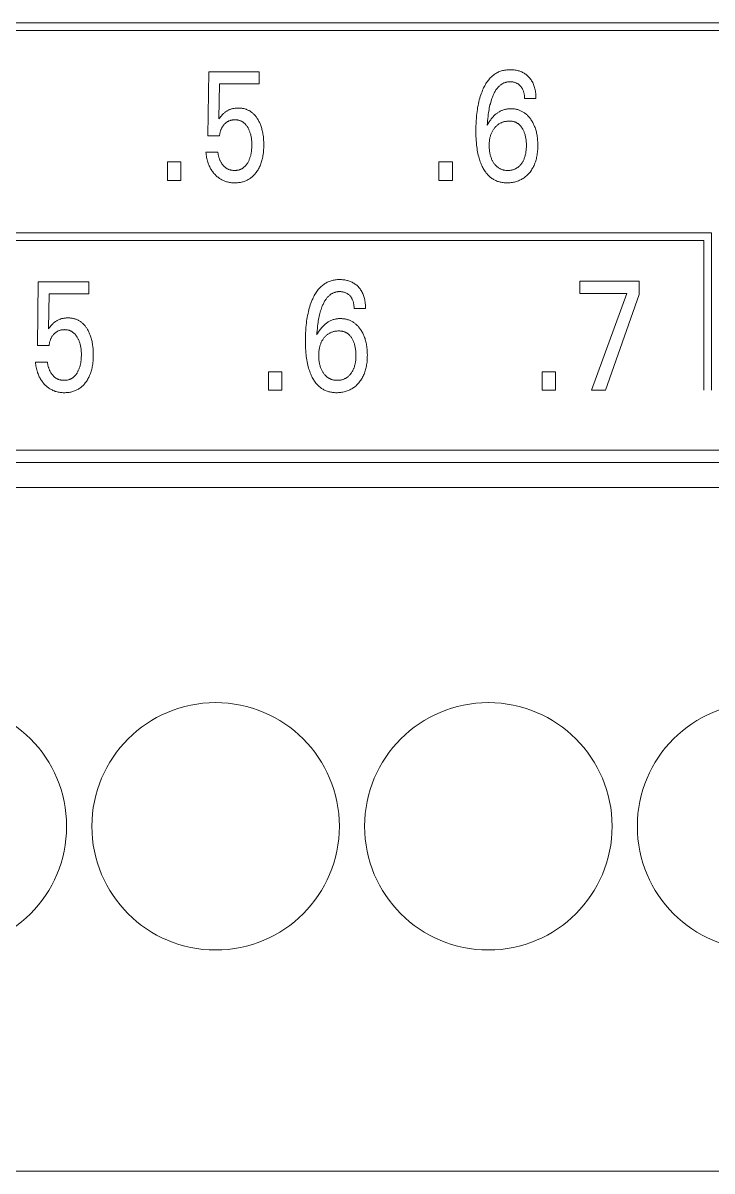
# Model space of a CAD drawing. Header units: millimetres. Extents: x 0 to 420, y 0 to 297.
# Drawn here: x 225.6 to 235.7, y 137.04 to 153.89 of the extents above; entities that cross this region are included whole.
import ezdxf

# ---------------------------------------------------------------- set-up
doc = ezdxf.new("R2010")
doc.units = ezdxf.units.MM
doc.layers.add('eProC - L2', color=41, linetype='Continuous', lineweight=20)

msp = doc.modelspace()

# ---------------------------------------------------------------- linework, layer by layer
at = {"layer": 'eProC - L2', "linetype": 'Continuous'}
for p, q in [((237.916, 153.885), (206.884, 153.885)), ((237.806, 153.775), (206.994, 153.775)), ((228.311, 152.231), (228.322, 153.166)), ((228.322, 153.166), (229.063, 153.166)), ((229.063, 153.166), (229.063, 152.992)), ((228.482, 152.992), (228.472, 152.477)), ((229.063, 152.992), (228.482, 152.992)), ((233.122, 152.775), (232.955, 152.775)), ((228.482, 152.231), (228.311, 152.231)), ((228.282, 151.987), (228.457, 151.987)), ((227.718, 151.575), (227.718, 151.845)), ((227.718, 151.845), (227.915, 151.845)), ((227.915, 151.845), (227.915, 151.575)), ((231.698, 151.575), (231.698, 151.845)), ((231.698, 151.845), (231.896, 151.845)), ((231.896, 151.845), (231.896, 151.575)), ((227.915, 151.575), (227.718, 151.575)), ((231.896, 151.575), (231.698, 151.575)), ((235.695, 150.805), (204.884, 150.805)), ((235.585, 150.695), (204.994, 150.695)), ((235.585, 148.495), (235.585, 150.695)), ((235.695, 148.495), (235.695, 150.805)), ((225.811, 149.151), (225.822, 150.086)), ((225.822, 150.086), (226.563, 150.086)), ((226.563, 150.086), (226.563, 149.912)), ((233.764, 149.916), (233.764, 150.095)), ((233.764, 150.095), (234.634, 150.095)), ((234.634, 150.095), (234.634, 149.899)), ((225.982, 149.912), (225.972, 149.397)), ((226.563, 149.912), (225.982, 149.912)), ((234.454, 149.916), (233.764, 149.916)), ((233.937, 148.495), (234.454, 149.916)), ((234.634, 149.899), (234.143, 148.495)), ((230.622, 149.695), (230.455, 149.695)), ((225.982, 149.151), (225.811, 149.151)), ((225.782, 148.907), (225.957, 148.907)), ((229.198, 148.495), (229.198, 148.765)), ((229.198, 148.765), (229.396, 148.765)), ((229.396, 148.765), (229.396, 148.495)), ((233.214, 148.495), (233.214, 148.765)), ((233.214, 148.765), (233.411, 148.765)), ((233.411, 148.765), (233.411, 148.495)), ((229.396, 148.495), (229.198, 148.495)), ((233.411, 148.495), (233.214, 148.495)), ((234.143, 148.495), (233.937, 148.495)), ((193.424, 147.615), (237.924, 147.615)), ((238.634, 147.435), (194.214, 147.435)), ((238.634, 147.067), (194.214, 147.067)), ((238.634, 137.035), (194.214, 137.035))]:
    msp.add_line(p, q, dxfattribs=at)
for points in [[(233.122, 152.775), (233.122, 152.794), (233.121, 152.812), (233.12, 152.831), (233.119, 152.849), (233.116, 152.868), (233.114, 152.886), (233.11, 152.904), (233.107, 152.92), (233.103, 152.936), (233.098, 152.951), (233.093, 152.966), (233.087, 152.982), (233.081, 152.996), (233.074, 153.011), (233.067, 153.024), (233.059, 153.037), (233.051, 153.05), (233.042, 153.062), (233.033, 153.074), (233.023, 153.085), (233.013, 153.096), (233.003, 153.106), (232.993, 153.115), (232.983, 153.123), (232.972, 153.132), (232.961, 153.139), (232.949, 153.147), (232.938, 153.153), (232.925, 153.16), (232.913, 153.166), (232.9, 153.171), (232.887, 153.176), (232.874, 153.181), (232.86, 153.184), (232.847, 153.188), (232.832, 153.191), (232.817, 153.194), (232.802, 153.196), (232.787, 153.197), (232.771, 153.199), (232.756, 153.199), (232.74, 153.199), (232.725, 153.199), (232.71, 153.198), (232.694, 153.197), (232.679, 153.195), (232.663, 153.193), (232.648, 153.19), (232.633, 153.186), (232.618, 153.182), (232.604, 153.177), (232.589, 153.172), (232.575, 153.166), (232.561, 153.16), (232.548, 153.153), (232.535, 153.145), (232.522, 153.137), (232.509, 153.128), (232.497, 153.119), (232.485, 153.109), (232.474, 153.099), (232.463, 153.089), (232.452, 153.078), (232.442, 153.067), (232.43, 153.053), (232.419, 153.039), (232.409, 153.025), (232.399, 153.011), (232.389, 152.996), (232.38, 152.98), (232.371, 152.965), (232.363, 152.949), (232.355, 152.933), (232.348, 152.917), (232.34, 152.901), (232.331, 152.877), (232.322, 152.853), (232.313, 152.829), (232.305, 152.805), (232.298, 152.78), (232.291, 152.755), (232.285, 152.73), (232.279, 152.702), (232.273, 152.673), (232.267, 152.645), (232.263, 152.616), (232.259, 152.587), (232.255, 152.558), (232.252, 152.529), (232.248, 152.49), (232.245, 152.451), (232.243, 152.412), (232.242, 152.373), (232.241, 152.334), (232.241, 152.296), (232.241, 152.255)], [(232.408, 152.387), (232.41, 152.419), (232.413, 152.451), (232.416, 152.482), (232.419, 152.513), (232.423, 152.545), (232.426, 152.568), (232.43, 152.591), (232.434, 152.614), (232.438, 152.636), (232.443, 152.659), (232.448, 152.682), (232.453, 152.701), (232.458, 152.721), (232.464, 152.74), (232.47, 152.76), (232.477, 152.779), (232.484, 152.798), (232.489, 152.81), (232.493, 152.822), (232.499, 152.834), (232.504, 152.845), (232.51, 152.857), (232.516, 152.868), (232.522, 152.88), (232.529, 152.891), (232.536, 152.902), (232.543, 152.912), (232.551, 152.923), (232.557, 152.93), (232.563, 152.937), (232.569, 152.945), (232.576, 152.952), (232.583, 152.958), (232.59, 152.965), (232.597, 152.971), (232.605, 152.977), (232.612, 152.983), (232.62, 152.988), (232.628, 152.993), (232.637, 152.997), (232.645, 153.001), (232.653, 153.005), (232.661, 153.008), (232.67, 153.011), (232.678, 153.014), (232.687, 153.016), (232.696, 153.018), (232.705, 153.019), (232.714, 153.021), (232.723, 153.022), (232.732, 153.022), (232.74, 153.022), (232.751, 153.022), (232.761, 153.022), (232.771, 153.021), (232.781, 153.02), (232.791, 153.018), (232.801, 153.015), (232.81, 153.013), (232.819, 153.01), (232.828, 153.007), (232.836, 153.003), (232.844, 152.999), (232.853, 152.995), (232.86, 152.99), (232.868, 152.985), (232.875, 152.979), (232.882, 152.973), (232.888, 152.967), (232.895, 152.96), (232.9, 152.954), (232.906, 152.947), (232.911, 152.94), (232.915, 152.933), (232.92, 152.926), (232.924, 152.918), (232.928, 152.911), (232.932, 152.902), (232.935, 152.894), (232.938, 152.885), (232.941, 152.876), (232.944, 152.867), (232.946, 152.858), (232.948, 152.849), (232.95, 152.837), (232.952, 152.825), (232.953, 152.812), (232.954, 152.8), (232.954, 152.788), (232.955, 152.775)], [(229.124, 152.212), (229.12, 152.241), (229.118, 152.257), (229.115, 152.273), (229.112, 152.289), (229.108, 152.305), (229.104, 152.321), (229.1, 152.337), (229.095, 152.353), (229.09, 152.368), (229.086, 152.381), (229.081, 152.393), (229.076, 152.405), (229.071, 152.418), (229.066, 152.429), (229.06, 152.441), (229.054, 152.453), (229.047, 152.465), (229.04, 152.476), (229.035, 152.485), (229.029, 152.494), (229.022, 152.503), (229.016, 152.511), (229.009, 152.52), (229.002, 152.528), (228.995, 152.536), (228.988, 152.543), (228.98, 152.551), (228.972, 152.558), (228.964, 152.565), (228.957, 152.572), (228.949, 152.578), (228.941, 152.583), (228.932, 152.589), (228.924, 152.594), (228.915, 152.599), (228.906, 152.603), (228.897, 152.608), (228.888, 152.612), (228.879, 152.616), (228.87, 152.619), (228.86, 152.622), (228.85, 152.625), (228.84, 152.628), (228.829, 152.63), (228.819, 152.632), (228.809, 152.633), (228.798, 152.635), (228.788, 152.636), (228.777, 152.636), (228.767, 152.637), (228.756, 152.637), (228.745, 152.637), (228.733, 152.636), (228.721, 152.635), (228.709, 152.634), (228.697, 152.632), (228.686, 152.63), (228.674, 152.628), (228.665, 152.626), (228.656, 152.623), (228.647, 152.62), (228.637, 152.617), (228.628, 152.613), (228.62, 152.61), (228.611, 152.605), (228.602, 152.601), (228.594, 152.596), (228.586, 152.591), (228.578, 152.586), (228.57, 152.581), (228.562, 152.575), (228.555, 152.569), (228.548, 152.563), (228.54, 152.556), (228.53, 152.546), (228.52, 152.535), (228.508, 152.522), (228.497, 152.508), (228.485, 152.493), (228.472, 152.477)], [(233.149, 152.119), (233.148, 152.139), (233.147, 152.158), (233.146, 152.178), (233.144, 152.198), (233.141, 152.218), (233.138, 152.237), (233.135, 152.253), (233.132, 152.27), (233.128, 152.286), (233.124, 152.302), (233.119, 152.318), (233.115, 152.334), (233.109, 152.349), (233.103, 152.365), (233.098, 152.377), (233.093, 152.39), (233.087, 152.402), (233.081, 152.414), (233.074, 152.426), (233.068, 152.438), (233.06, 152.45), (233.053, 152.461), (233.045, 152.472), (233.038, 152.482), (233.031, 152.491), (233.024, 152.501), (233.016, 152.51), (233.008, 152.518), (233, 152.527), (232.991, 152.535), (232.982, 152.543), (232.973, 152.551), (232.964, 152.558), (232.955, 152.565), (232.946, 152.571), (232.936, 152.577), (232.927, 152.583), (232.917, 152.588), (232.907, 152.593), (232.897, 152.598), (232.886, 152.602), (232.876, 152.606), (232.865, 152.61), (232.854, 152.613), (232.843, 152.616), (232.831, 152.619), (232.82, 152.621), (232.808, 152.623), (232.797, 152.624), (232.785, 152.625), (232.773, 152.626), (232.761, 152.627), (232.75, 152.627), (232.738, 152.626), (232.727, 152.626), (232.715, 152.625), (232.704, 152.623), (232.693, 152.622), (232.681, 152.62), (232.67, 152.617), (232.659, 152.614), (232.648, 152.611), (232.638, 152.608), (232.627, 152.603), (232.616, 152.599), (232.606, 152.594), (232.595, 152.589), (232.585, 152.583), (232.575, 152.577), (232.565, 152.571), (232.556, 152.564), (232.547, 152.557), (232.537, 152.55), (232.526, 152.541), (232.516, 152.531), (232.505, 152.521), (232.495, 152.51), (232.485, 152.5), (232.476, 152.489), (232.467, 152.477), (232.458, 152.466), (232.449, 152.454), (232.434, 152.432), (232.42, 152.409), (232.414, 152.399), (232.408, 152.387)], [(228.482, 152.231), (228.483, 152.241), (228.484, 152.25), (228.486, 152.26), (228.488, 152.27), (228.49, 152.279), (228.492, 152.289), (228.495, 152.298), (228.497, 152.307), (228.5, 152.315), (228.503, 152.324), (228.507, 152.332), (228.511, 152.34), (228.515, 152.348), (228.519, 152.356), (228.524, 152.363), (228.528, 152.37), (228.533, 152.377), (228.539, 152.384), (228.544, 152.391), (228.55, 152.397), (228.556, 152.403), (228.562, 152.409), (228.567, 152.414), (228.574, 152.419), (228.58, 152.424), (228.586, 152.429), (228.593, 152.433), (228.6, 152.437), (228.606, 152.441), (228.613, 152.445), (228.62, 152.448), (228.627, 152.451), (228.635, 152.453), (228.642, 152.456), (228.649, 152.458), (228.657, 152.46), (228.665, 152.461), (228.673, 152.462), (228.681, 152.463), (228.689, 152.464), (228.697, 152.464), (228.706, 152.465), (228.713, 152.464), (228.721, 152.464), (228.729, 152.463), (228.736, 152.463), (228.744, 152.462), (228.751, 152.46), (228.759, 152.459), (228.766, 152.457), (228.774, 152.455), (228.781, 152.452), (228.788, 152.45), (228.795, 152.447), (228.801, 152.444), (228.808, 152.44), (228.814, 152.437), (228.82, 152.433), (228.826, 152.429), (228.832, 152.424), (228.838, 152.42), (228.844, 152.415), (228.85, 152.409), (228.857, 152.403), (228.863, 152.396), (228.869, 152.39), (228.874, 152.383), (228.88, 152.376), (228.885, 152.368), (228.89, 152.361), (228.894, 152.353), (228.899, 152.345), (228.904, 152.336), (228.909, 152.327), (228.913, 152.318), (228.917, 152.309), (228.921, 152.299), (228.925, 152.29), (228.928, 152.28), (228.932, 152.268), (228.935, 152.256), (228.939, 152.244), (228.942, 152.232), (228.944, 152.22), (228.946, 152.207), (228.948, 152.195), (228.95, 152.181), (228.952, 152.167), (228.953, 152.152), (228.954, 152.138), (228.955, 152.124), (228.955, 152.11), (228.955, 152.096), (228.955, 152.08), (228.954, 152.064), (228.954, 152.048), (228.952, 152.032), (228.951, 152.016)], [(232.904, 151.813), (232.898, 151.806), (232.892, 151.799), (232.886, 151.792), (232.879, 151.785), (232.872, 151.779), (232.865, 151.772), (232.857, 151.766), (232.85, 151.762), (232.843, 151.757), (232.836, 151.752), (232.828, 151.748), (232.821, 151.745), (232.813, 151.741), (232.805, 151.738), (232.797, 151.735), (232.789, 151.732), (232.78, 151.729), (232.77, 151.727), (232.76, 151.725), (232.75, 151.723), (232.739, 151.722), (232.729, 151.721), (232.719, 151.721), (232.709, 151.721), (232.699, 151.721), (232.688, 151.721), (232.678, 151.722), (232.668, 151.723), (232.658, 151.725), (232.648, 151.727), (232.639, 151.729), (232.629, 151.732), (232.621, 151.735), (232.613, 151.738), (232.605, 151.741), (232.598, 151.745), (232.59, 151.749), (232.583, 151.753), (232.575, 151.757), (232.568, 151.762), (232.562, 151.767), (232.554, 151.773), (232.546, 151.78), (232.539, 151.787), (232.532, 151.794), (232.525, 151.801), (232.519, 151.809), (232.512, 151.817), (232.506, 151.825), (232.501, 151.834), (232.495, 151.842), (232.49, 151.851), (232.485, 151.86), (232.48, 151.869), (232.476, 151.879), (232.472, 151.888), (232.468, 151.898), (232.463, 151.91), (232.459, 151.922), (232.455, 151.935), (232.452, 151.947), (232.449, 151.96), (232.447, 151.972), (232.444, 151.985), (232.442, 152), (232.44, 152.014), (232.439, 152.029), (232.438, 152.043), (232.437, 152.058), (232.437, 152.072), (232.437, 152.087), (232.437, 152.102), (232.437, 152.117), (232.438, 152.132), (232.439, 152.147), (232.441, 152.161), (232.443, 152.176), (232.446, 152.191), (232.448, 152.202), (232.451, 152.213), (232.454, 152.225), (232.457, 152.236), (232.461, 152.247), (232.465, 152.258), (232.469, 152.268), (232.474, 152.279), (232.478, 152.289), (232.483, 152.298), (232.489, 152.307), (232.494, 152.317), (232.5, 152.326), (232.507, 152.334), (232.513, 152.343), (232.52, 152.351)], [(232.52, 152.351), (232.527, 152.359), (232.534, 152.366), (232.541, 152.373), (232.548, 152.379), (232.556, 152.386), (232.564, 152.392), (232.572, 152.398), (232.58, 152.403), (232.588, 152.408), (232.597, 152.413), (232.606, 152.418), (232.615, 152.422), (232.624, 152.426), (232.633, 152.429), (232.642, 152.432), (232.652, 152.435), (232.662, 152.437), (232.673, 152.44), (232.683, 152.441), (232.694, 152.443), (232.704, 152.444), (232.715, 152.445), (232.725, 152.445), (232.736, 152.445), (232.745, 152.445), (232.755, 152.444), (232.764, 152.444), (232.774, 152.442), (232.783, 152.441), (232.792, 152.439), (232.801, 152.436), (232.81, 152.433), (232.818, 152.431), (232.825, 152.428), (232.832, 152.424), (232.839, 152.42), (232.846, 152.416), (232.853, 152.412), (232.86, 152.408), (232.866, 152.403), (232.872, 152.398), (232.879, 152.391), (232.886, 152.385), (232.893, 152.378), (232.899, 152.37), (232.905, 152.363), (232.911, 152.355), (232.917, 152.347), (232.922, 152.339), (232.928, 152.329), (232.933, 152.319), (232.938, 152.309), (232.943, 152.299), (232.947, 152.289), (232.951, 152.278), (232.955, 152.268), (232.959, 152.256), (232.963, 152.244), (232.966, 152.232), (232.968, 152.22), (232.971, 152.208), (232.973, 152.196), (232.975, 152.184), (232.977, 152.168), (232.979, 152.152), (232.98, 152.136), (232.981, 152.119), (232.982, 152.103), (232.982, 152.087), (232.982, 152.072), (232.981, 152.057), (232.98, 152.043), (232.979, 152.028), (232.978, 152.013), (232.976, 151.999), (232.974, 151.984), (232.972, 151.971), (232.969, 151.959), (232.966, 151.946), (232.963, 151.933), (232.959, 151.921), (232.955, 151.909), (232.951, 151.896), (232.947, 151.887), (232.943, 151.877), (232.938, 151.868), (232.934, 151.859), (232.929, 151.85), (232.923, 151.841), (232.918, 151.832), (232.912, 151.824), (232.904, 151.813)], [(228.282, 151.987), (228.284, 151.968), (228.286, 151.95), (228.289, 151.931), (228.292, 151.912), (228.296, 151.894), (228.3, 151.875), (228.305, 151.857), (228.31, 151.843), (228.314, 151.829), (228.32, 151.814), (228.325, 151.801), (228.331, 151.787), (228.337, 151.773), (228.344, 151.76), (228.351, 151.747), (228.359, 151.734), (228.366, 151.722), (228.374, 151.711), (228.383, 151.699), (228.391, 151.688), (228.4, 151.677), (228.41, 151.666), (228.42, 151.656), (228.429, 151.647), (228.439, 151.638), (228.449, 151.629), (228.459, 151.621), (228.469, 151.613), (228.48, 151.605), (228.491, 151.598), (228.502, 151.591), (228.514, 151.585), (228.525, 151.579), (228.537, 151.573), (228.549, 151.568), (228.561, 151.564), (228.573, 151.559), (228.585, 151.556), (228.598, 151.552), (228.613, 151.549), (228.628, 151.546), (228.643, 151.543), (228.659, 151.541), (228.674, 151.54), (228.69, 151.539), (228.706, 151.539), (228.719, 151.539), (228.733, 151.54), (228.747, 151.541), (228.761, 151.542), (228.775, 151.544), (228.789, 151.546), (228.802, 151.549), (228.816, 151.552), (228.829, 151.556), (228.841, 151.56), (228.854, 151.565), (228.866, 151.569), (228.878, 151.575), (228.889, 151.58), (228.901, 151.586), (228.912, 151.593), (228.923, 151.6), (228.934, 151.607), (228.945, 151.615), (228.955, 151.624), (228.965, 151.633), (228.975, 151.642), (228.985, 151.651), (228.994, 151.661), (229.003, 151.671), (229.011, 151.682), (229.019, 151.692), (229.029, 151.705), (229.038, 151.718), (229.046, 151.732), (229.054, 151.746), (229.061, 151.76), (229.068, 151.774), (229.075, 151.789), (229.081, 151.803), (229.087, 151.82), (229.093, 151.836), (229.098, 151.853), (229.103, 151.869), (229.107, 151.886), (229.111, 151.903), (229.115, 151.92), (229.118, 151.937), (229.121, 151.959), (229.124, 151.982), (229.126, 152.004), (229.128, 152.026), (229.129, 152.049), (229.13, 152.071), (229.13, 152.094), (229.13, 152.117), (229.129, 152.141), (229.128, 152.165), (229.126, 152.188), (229.124, 152.212)], [(232.241, 152.255), (232.242, 152.223), (232.243, 152.19), (232.245, 152.158), (232.248, 152.126), (232.251, 152.093), (232.254, 152.068), (232.258, 152.044), (232.261, 152.019), (232.266, 151.994), (232.271, 151.969), (232.276, 151.945), (232.283, 151.921), (232.288, 151.902), (232.293, 151.884), (232.299, 151.866), (232.305, 151.848), (232.312, 151.83), (232.319, 151.812), (232.327, 151.795), (232.335, 151.777), (232.342, 151.763), (232.35, 151.749), (232.358, 151.735), (232.366, 151.721), (232.375, 151.707), (232.385, 151.694), (232.394, 151.681), (232.405, 151.669), (232.415, 151.657), (232.427, 151.645), (232.436, 151.636), (232.446, 151.627), (232.456, 151.619), (232.467, 151.611), (232.477, 151.603), (232.488, 151.596), (232.499, 151.589), (232.511, 151.582), (232.523, 151.576), (232.535, 151.571), (232.547, 151.566), (232.56, 151.561), (232.573, 151.557), (232.586, 151.553), (232.599, 151.55), (232.613, 151.547), (232.626, 151.545), (232.64, 151.543), (232.654, 151.541), (232.667, 151.54), (232.681, 151.539), (232.695, 151.539), (232.711, 151.539), (232.728, 151.54), (232.744, 151.541), (232.76, 151.543), (232.776, 151.545), (232.792, 151.548), (232.808, 151.551), (232.824, 151.555), (232.838, 151.56), (232.853, 151.565), (232.867, 151.57), (232.881, 151.576), (232.894, 151.582), (232.908, 151.589), (232.921, 151.596), (232.934, 151.604), (232.947, 151.613), (232.959, 151.622), (232.971, 151.631), (232.983, 151.641), (232.994, 151.652), (233.005, 151.663), (233.016, 151.674), (233.026, 151.685), (233.036, 151.698), (233.046, 151.711), (233.055, 151.724), (233.064, 151.738), (233.072, 151.752), (233.08, 151.766), (233.088, 151.781), (233.095, 151.795), (233.102, 151.812), (233.108, 151.828), (233.114, 151.845), (233.119, 151.861), (233.124, 151.878), (233.128, 151.895), (233.132, 151.913), (233.136, 151.93), (233.139, 151.95), (233.142, 151.969), (233.145, 151.989), (233.146, 152.009), (233.148, 152.029), (233.149, 152.049), (233.149, 152.069), (233.15, 152.089), (233.149, 152.119)], [(228.951, 152.016), (228.948, 151.996), (228.947, 151.985), (228.945, 151.974), (228.943, 151.963), (228.94, 151.953), (228.938, 151.942), (228.935, 151.931), (228.932, 151.92), (228.928, 151.91), (228.925, 151.9), (228.922, 151.89), (228.918, 151.881), (228.914, 151.871), (228.909, 151.862), (228.905, 151.853), (228.9, 151.844), (228.895, 151.835), (228.891, 151.828), (228.887, 151.821), (228.882, 151.814), (228.877, 151.808), (228.872, 151.801), (228.867, 151.795), (228.862, 151.789), (228.856, 151.783), (228.851, 151.777), (228.845, 151.772), (228.84, 151.767), (228.834, 151.763), (228.829, 151.759), (228.823, 151.755), (228.818, 151.751), (228.812, 151.748), (228.806, 151.744), (228.8, 151.741), (228.794, 151.738), (228.788, 151.736), (228.781, 151.733), (228.774, 151.731), (228.767, 151.729), (228.759, 151.727), (228.752, 151.725), (228.744, 151.724), (228.737, 151.723), (228.729, 151.722), (228.721, 151.721), (228.713, 151.721), (228.706, 151.721), (228.698, 151.721), (228.691, 151.721), (228.684, 151.721), (228.676, 151.722), (228.669, 151.723), (228.662, 151.724), (228.654, 151.725), (228.647, 151.727), (228.64, 151.728), (228.633, 151.73), (228.626, 151.732), (228.619, 151.735), (228.613, 151.737), (228.606, 151.74), (228.599, 151.743), (228.593, 151.747), (228.587, 151.75), (228.58, 151.754), (228.574, 151.759), (228.568, 151.763), (228.562, 151.768), (228.556, 151.773), (228.551, 151.778), (228.545, 151.783), (228.54, 151.789), (228.535, 151.795), (228.53, 151.801), (228.525, 151.807), (228.521, 151.813), (228.516, 151.819), (228.512, 151.826), (228.508, 151.832), (228.504, 151.839), (228.499, 151.848), (228.495, 151.856), (228.49, 151.865), (228.486, 151.874), (228.483, 151.883), (228.479, 151.892), (228.476, 151.902), (228.473, 151.911), (228.47, 151.92), (228.467, 151.93), (228.465, 151.939), (228.463, 151.949), (228.461, 151.958), (228.46, 151.968), (228.458, 151.977), (228.457, 151.987)], [(230.622, 149.695), (230.622, 149.714), (230.621, 149.732), (230.62, 149.751), (230.619, 149.769), (230.616, 149.788), (230.614, 149.806), (230.61, 149.824), (230.607, 149.84), (230.603, 149.856), (230.598, 149.871), (230.593, 149.886), (230.587, 149.902), (230.581, 149.916), (230.574, 149.931), (230.567, 149.944), (230.559, 149.957), (230.551, 149.97), (230.542, 149.982), (230.533, 149.994), (230.523, 150.005), (230.513, 150.016), (230.503, 150.026), (230.493, 150.035), (230.483, 150.043), (230.472, 150.052), (230.461, 150.059), (230.449, 150.067), (230.438, 150.073), (230.425, 150.08), (230.413, 150.086), (230.4, 150.091), (230.387, 150.096), (230.374, 150.101), (230.36, 150.104), (230.347, 150.108), (230.332, 150.111), (230.317, 150.114), (230.302, 150.116), (230.287, 150.117), (230.271, 150.119), (230.256, 150.119), (230.24, 150.119), (230.225, 150.119), (230.21, 150.118), (230.194, 150.117), (230.179, 150.115), (230.163, 150.113), (230.148, 150.11), (230.133, 150.106), (230.118, 150.102), (230.104, 150.097), (230.089, 150.092), (230.075, 150.086), (230.061, 150.08), (230.048, 150.073), (230.035, 150.065), (230.022, 150.057), (230.009, 150.048), (229.997, 150.039), (229.985, 150.029), (229.974, 150.019), (229.963, 150.009), (229.952, 149.998), (229.942, 149.987), (229.93, 149.973), (229.919, 149.959), (229.909, 149.945), (229.899, 149.931), (229.889, 149.916), (229.88, 149.9), (229.871, 149.885), (229.863, 149.869), (229.855, 149.853), (229.848, 149.837), (229.84, 149.821), (229.831, 149.797), (229.822, 149.773), (229.813, 149.749), (229.805, 149.725), (229.798, 149.7), (229.791, 149.675), (229.785, 149.65), (229.779, 149.622), (229.773, 149.593), (229.767, 149.565), (229.763, 149.536), (229.759, 149.507), (229.755, 149.478), (229.752, 149.449), (229.748, 149.41), (229.745, 149.371), (229.743, 149.332), (229.742, 149.293), (229.741, 149.254), (229.741, 149.216), (229.741, 149.175)], [(229.908, 149.307), (229.91, 149.339), (229.913, 149.371), (229.916, 149.402), (229.919, 149.433), (229.923, 149.465), (229.926, 149.488), (229.93, 149.511), (229.934, 149.534), (229.938, 149.556), (229.943, 149.579), (229.948, 149.602), (229.953, 149.621), (229.958, 149.641), (229.964, 149.66), (229.97, 149.68), (229.977, 149.699), (229.984, 149.718), (229.989, 149.73), (229.993, 149.742), (229.999, 149.754), (230.004, 149.765), (230.01, 149.777), (230.016, 149.788), (230.022, 149.8), (230.029, 149.811), (230.036, 149.822), (230.043, 149.832), (230.051, 149.843), (230.057, 149.85), (230.063, 149.857), (230.069, 149.865), (230.076, 149.872), (230.083, 149.878), (230.09, 149.885), (230.097, 149.891), (230.105, 149.897), (230.112, 149.903), (230.12, 149.908), (230.128, 149.913), (230.137, 149.917), (230.145, 149.921), (230.153, 149.925), (230.161, 149.928), (230.17, 149.931), (230.178, 149.934), (230.187, 149.936), (230.196, 149.938), (230.205, 149.939), (230.214, 149.941), (230.223, 149.942), (230.232, 149.942), (230.24, 149.942), (230.251, 149.942), (230.261, 149.942), (230.271, 149.941), (230.281, 149.94), (230.291, 149.938), (230.301, 149.935), (230.31, 149.933), (230.319, 149.93), (230.328, 149.927), (230.336, 149.923), (230.344, 149.919), (230.353, 149.915), (230.36, 149.91), (230.368, 149.905), (230.375, 149.899), (230.382, 149.893), (230.388, 149.887), (230.395, 149.88), (230.4, 149.874), (230.406, 149.867), (230.411, 149.86), (230.415, 149.853), (230.42, 149.846), (230.424, 149.838), (230.428, 149.831), (230.432, 149.822), (230.435, 149.814), (230.438, 149.805), (230.441, 149.796), (230.444, 149.787), (230.446, 149.778), (230.448, 149.769), (230.45, 149.757), (230.452, 149.745), (230.453, 149.732), (230.454, 149.72), (230.454, 149.708), (230.455, 149.695)], [(226.624, 149.132), (226.62, 149.161), (226.618, 149.177), (226.615, 149.193), (226.612, 149.209), (226.608, 149.225), (226.604, 149.241), (226.6, 149.257), (226.595, 149.273), (226.59, 149.288), (226.586, 149.301), (226.581, 149.313), (226.576, 149.325), (226.571, 149.338), (226.566, 149.349), (226.56, 149.361), (226.554, 149.373), (226.547, 149.385), (226.54, 149.396), (226.535, 149.405), (226.529, 149.414), (226.522, 149.423), (226.516, 149.431), (226.509, 149.44), (226.502, 149.448), (226.495, 149.456), (226.488, 149.463), (226.48, 149.471), (226.472, 149.478), (226.464, 149.485), (226.457, 149.492), (226.449, 149.498), (226.441, 149.503), (226.432, 149.509), (226.424, 149.514), (226.415, 149.519), (226.406, 149.523), (226.397, 149.528), (226.388, 149.532), (226.379, 149.536), (226.37, 149.539), (226.36, 149.542), (226.35, 149.545), (226.34, 149.548), (226.329, 149.55), (226.319, 149.552), (226.309, 149.553), (226.298, 149.555), (226.288, 149.556), (226.277, 149.556), (226.267, 149.557), (226.256, 149.557), (226.245, 149.557), (226.233, 149.556), (226.221, 149.555), (226.209, 149.554), (226.197, 149.552), (226.186, 149.55), (226.174, 149.548), (226.165, 149.546), (226.156, 149.543), (226.147, 149.54), (226.137, 149.537), (226.128, 149.533), (226.12, 149.53), (226.111, 149.525), (226.102, 149.521), (226.094, 149.516), (226.086, 149.511), (226.078, 149.506), (226.07, 149.501), (226.062, 149.495), (226.055, 149.489), (226.048, 149.483), (226.04, 149.476), (226.03, 149.466), (226.02, 149.455), (226.008, 149.442), (225.997, 149.428), (225.985, 149.413), (225.972, 149.397)], [(230.649, 149.039), (230.648, 149.059), (230.647, 149.078), (230.646, 149.098), (230.644, 149.118), (230.641, 149.138), (230.638, 149.157), (230.635, 149.173), (230.632, 149.19), (230.628, 149.206), (230.624, 149.222), (230.619, 149.238), (230.615, 149.254), (230.609, 149.269), (230.603, 149.285), (230.598, 149.297), (230.593, 149.31), (230.587, 149.322), (230.581, 149.334), (230.574, 149.346), (230.568, 149.358), (230.56, 149.37), (230.553, 149.381), (230.545, 149.392), (230.538, 149.402), (230.531, 149.411), (230.524, 149.421), (230.516, 149.43), (230.508, 149.438), (230.5, 149.447), (230.491, 149.455), (230.482, 149.463), (230.473, 149.471), (230.464, 149.478), (230.455, 149.485), (230.446, 149.491), (230.436, 149.497), (230.427, 149.503), (230.417, 149.508), (230.407, 149.513), (230.397, 149.518), (230.386, 149.522), (230.376, 149.526), (230.365, 149.53), (230.354, 149.533), (230.343, 149.536), (230.331, 149.539), (230.32, 149.541), (230.308, 149.543), (230.297, 149.544), (230.285, 149.545), (230.273, 149.546), (230.261, 149.547), (230.25, 149.547), (230.238, 149.546), (230.227, 149.546), (230.215, 149.545), (230.204, 149.543), (230.193, 149.542), (230.181, 149.54), (230.17, 149.537), (230.159, 149.534), (230.148, 149.531), (230.138, 149.528), (230.127, 149.523), (230.116, 149.519), (230.106, 149.514), (230.095, 149.509), (230.085, 149.503), (230.075, 149.497), (230.065, 149.491), (230.056, 149.484), (230.047, 149.477), (230.037, 149.47), (230.026, 149.461), (230.016, 149.451), (230.005, 149.441), (229.995, 149.43), (229.985, 149.42), (229.976, 149.409), (229.967, 149.397), (229.958, 149.386), (229.949, 149.374), (229.934, 149.352), (229.92, 149.329), (229.914, 149.319), (229.908, 149.307)], [(225.982, 149.151), (225.983, 149.161), (225.984, 149.17), (225.986, 149.18), (225.988, 149.19), (225.99, 149.199), (225.992, 149.209), (225.995, 149.218), (225.997, 149.227), (226, 149.235), (226.003, 149.244), (226.007, 149.252), (226.011, 149.26), (226.015, 149.268), (226.019, 149.276), (226.024, 149.283), (226.028, 149.29), (226.033, 149.297), (226.039, 149.304), (226.044, 149.311), (226.05, 149.317), (226.056, 149.323), (226.062, 149.329), (226.067, 149.334), (226.074, 149.339), (226.08, 149.344), (226.086, 149.349), (226.093, 149.353), (226.1, 149.357), (226.106, 149.361), (226.113, 149.365), (226.12, 149.368), (226.127, 149.371), (226.135, 149.373), (226.142, 149.376), (226.149, 149.378), (226.157, 149.38), (226.165, 149.381), (226.173, 149.382), (226.181, 149.383), (226.189, 149.384), (226.197, 149.384), (226.206, 149.385), (226.213, 149.384), (226.221, 149.384), (226.229, 149.383), (226.236, 149.383), (226.244, 149.382), (226.251, 149.38), (226.259, 149.379), (226.266, 149.377), (226.274, 149.375), (226.281, 149.372), (226.288, 149.37), (226.295, 149.367), (226.301, 149.364), (226.308, 149.36), (226.314, 149.357), (226.32, 149.353), (226.326, 149.349), (226.332, 149.344), (226.338, 149.34), (226.344, 149.335), (226.35, 149.329), (226.357, 149.323), (226.363, 149.316), (226.369, 149.31), (226.374, 149.303), (226.38, 149.296), (226.385, 149.288), (226.39, 149.281), (226.394, 149.273), (226.399, 149.265), (226.404, 149.256), (226.409, 149.247), (226.413, 149.238), (226.417, 149.229), (226.421, 149.219), (226.425, 149.21), (226.428, 149.2), (226.432, 149.188), (226.435, 149.176), (226.439, 149.164), (226.442, 149.152), (226.444, 149.14), (226.446, 149.127), (226.448, 149.115), (226.45, 149.101), (226.452, 149.087), (226.453, 149.072), (226.454, 149.058), (226.455, 149.044), (226.455, 149.03), (226.455, 149.016), (226.455, 149), (226.454, 148.984), (226.454, 148.968), (226.452, 148.952), (226.451, 148.936)], [(230.02, 149.271), (230.027, 149.279), (230.034, 149.286), (230.041, 149.293), (230.048, 149.299), (230.056, 149.306), (230.064, 149.312), (230.072, 149.318), (230.08, 149.323), (230.088, 149.328), (230.097, 149.333), (230.106, 149.338), (230.115, 149.342), (230.124, 149.346), (230.133, 149.349), (230.142, 149.352), (230.152, 149.355), (230.162, 149.357), (230.173, 149.36), (230.183, 149.361), (230.194, 149.363), (230.204, 149.364), (230.215, 149.365), (230.225, 149.365), (230.236, 149.365), (230.245, 149.365), (230.255, 149.364), (230.264, 149.364), (230.274, 149.362), (230.283, 149.361), (230.292, 149.359), (230.301, 149.356), (230.31, 149.353), (230.318, 149.351), (230.325, 149.348), (230.332, 149.344), (230.339, 149.34), (230.346, 149.336), (230.353, 149.332), (230.36, 149.328), (230.366, 149.323), (230.372, 149.318), (230.379, 149.311), (230.386, 149.305), (230.393, 149.298), (230.399, 149.29), (230.405, 149.283), (230.411, 149.275), (230.417, 149.267), (230.422, 149.259), (230.428, 149.249), (230.433, 149.239), (230.438, 149.229), (230.443, 149.219), (230.447, 149.209), (230.451, 149.198), (230.455, 149.188), (230.459, 149.176), (230.463, 149.164), (230.466, 149.152), (230.468, 149.14), (230.471, 149.128), (230.473, 149.116), (230.475, 149.104), (230.477, 149.088), (230.479, 149.072), (230.48, 149.056), (230.481, 149.039), (230.482, 149.023), (230.482, 149.007), (230.482, 148.992), (230.481, 148.977), (230.48, 148.963), (230.479, 148.948), (230.478, 148.933), (230.476, 148.919), (230.474, 148.904), (230.472, 148.891), (230.469, 148.879), (230.466, 148.866), (230.463, 148.853), (230.459, 148.841), (230.455, 148.829), (230.451, 148.816), (230.447, 148.807), (230.443, 148.797), (230.438, 148.788), (230.434, 148.779), (230.429, 148.77), (230.423, 148.761), (230.418, 148.752), (230.412, 148.744), (230.404, 148.733)], [(225.782, 148.907), (225.784, 148.888), (225.786, 148.87), (225.789, 148.851), (225.792, 148.832), (225.796, 148.814), (225.8, 148.795), (225.805, 148.777), (225.81, 148.763), (225.814, 148.749), (225.82, 148.734), (225.825, 148.721), (225.831, 148.707), (225.837, 148.693), (225.844, 148.68), (225.851, 148.667), (225.859, 148.654), (225.866, 148.642), (225.874, 148.631), (225.883, 148.619), (225.891, 148.608), (225.9, 148.597), (225.91, 148.586), (225.92, 148.576), (225.929, 148.567), (225.939, 148.558), (225.949, 148.549), (225.959, 148.541), (225.969, 148.533), (225.98, 148.525), (225.991, 148.518), (226.002, 148.511), (226.014, 148.505), (226.025, 148.499), (226.037, 148.493), (226.049, 148.488), (226.061, 148.484), (226.073, 148.479), (226.085, 148.476), (226.098, 148.472), (226.113, 148.469), (226.128, 148.466), (226.143, 148.463), (226.159, 148.461), (226.174, 148.46), (226.19, 148.459), (226.206, 148.459), (226.219, 148.459), (226.233, 148.46), (226.247, 148.461), (226.261, 148.462), (226.275, 148.464), (226.289, 148.466), (226.302, 148.469), (226.316, 148.472), (226.329, 148.476), (226.341, 148.48), (226.354, 148.485), (226.366, 148.489), (226.378, 148.495), (226.389, 148.5), (226.401, 148.506), (226.412, 148.513), (226.423, 148.52), (226.434, 148.527), (226.445, 148.535), (226.455, 148.544), (226.465, 148.553), (226.475, 148.562), (226.485, 148.571), (226.494, 148.581), (226.503, 148.591), (226.511, 148.602), (226.519, 148.612), (226.529, 148.625), (226.538, 148.638), (226.546, 148.652), (226.554, 148.666), (226.561, 148.68), (226.568, 148.694), (226.575, 148.709), (226.581, 148.723), (226.587, 148.74), (226.593, 148.756), (226.598, 148.773), (226.603, 148.789), (226.607, 148.806), (226.611, 148.823), (226.615, 148.84), (226.618, 148.857), (226.621, 148.879), (226.624, 148.902), (226.626, 148.924), (226.628, 148.946), (226.629, 148.969), (226.63, 148.991), (226.63, 149.014), (226.63, 149.037), (226.629, 149.061), (226.628, 149.085), (226.626, 149.108), (226.624, 149.132)], [(229.741, 149.175), (229.742, 149.143), (229.743, 149.11), (229.745, 149.078), (229.748, 149.046), (229.751, 149.013), (229.754, 148.988), (229.758, 148.964), (229.761, 148.939), (229.766, 148.914), (229.771, 148.889), (229.776, 148.865), (229.783, 148.841), (229.788, 148.822), (229.793, 148.804), (229.799, 148.786), (229.805, 148.768), (229.812, 148.75), (229.819, 148.732), (229.827, 148.715), (229.835, 148.697), (229.842, 148.683), (229.85, 148.669), (229.858, 148.655), (229.866, 148.641), (229.875, 148.627), (229.885, 148.614), (229.894, 148.601), (229.905, 148.589), (229.915, 148.577), (229.927, 148.565), (229.936, 148.556), (229.946, 148.547), (229.956, 148.539), (229.967, 148.531), (229.977, 148.523), (229.988, 148.516), (229.999, 148.509), (230.011, 148.502), (230.023, 148.496), (230.035, 148.491), (230.047, 148.486), (230.06, 148.481), (230.073, 148.477), (230.086, 148.473), (230.099, 148.47), (230.113, 148.467), (230.126, 148.465), (230.14, 148.463), (230.154, 148.461), (230.167, 148.46), (230.181, 148.459), (230.195, 148.459), (230.211, 148.459), (230.228, 148.46), (230.244, 148.461), (230.26, 148.463), (230.276, 148.465), (230.292, 148.468), (230.308, 148.471), (230.324, 148.475), (230.338, 148.48), (230.353, 148.485), (230.367, 148.49), (230.381, 148.496), (230.394, 148.502), (230.408, 148.509), (230.421, 148.516), (230.434, 148.524), (230.447, 148.533), (230.459, 148.542), (230.471, 148.551), (230.483, 148.561), (230.494, 148.572), (230.505, 148.583), (230.516, 148.594), (230.526, 148.605), (230.536, 148.618), (230.546, 148.631), (230.555, 148.644), (230.564, 148.658), (230.572, 148.672), (230.58, 148.686), (230.588, 148.701), (230.595, 148.715), (230.602, 148.732), (230.608, 148.748), (230.614, 148.765), (230.619, 148.781), (230.624, 148.798), (230.628, 148.815), (230.632, 148.833), (230.636, 148.85), (230.639, 148.87), (230.642, 148.889), (230.645, 148.909), (230.646, 148.929), (230.648, 148.949), (230.649, 148.969), (230.649, 148.989), (230.65, 149.009), (230.649, 149.039)], [(230.404, 148.733), (230.398, 148.726), (230.392, 148.719), (230.386, 148.712), (230.379, 148.705), (230.372, 148.699), (230.365, 148.692), (230.357, 148.686), (230.35, 148.682), (230.343, 148.677), (230.336, 148.672), (230.328, 148.668), (230.321, 148.665), (230.313, 148.661), (230.305, 148.658), (230.297, 148.655), (230.289, 148.652), (230.28, 148.649), (230.27, 148.647), (230.26, 148.645), (230.25, 148.643), (230.239, 148.642), (230.229, 148.641), (230.219, 148.641), (230.209, 148.641), (230.199, 148.641), (230.188, 148.641), (230.178, 148.642), (230.168, 148.643), (230.158, 148.645), (230.148, 148.647), (230.139, 148.649), (230.129, 148.652), (230.121, 148.655), (230.113, 148.658), (230.105, 148.661), (230.098, 148.665), (230.09, 148.669), (230.083, 148.673), (230.075, 148.677), (230.068, 148.682), (230.062, 148.687), (230.054, 148.693), (230.046, 148.7), (230.039, 148.707), (230.032, 148.714), (230.025, 148.721), (230.019, 148.729), (230.012, 148.737), (230.006, 148.745), (230.001, 148.754), (229.995, 148.762), (229.99, 148.771), (229.985, 148.78), (229.98, 148.789), (229.976, 148.799), (229.972, 148.808), (229.968, 148.818), (229.963, 148.83), (229.959, 148.842), (229.955, 148.855), (229.952, 148.867), (229.949, 148.88), (229.947, 148.892), (229.944, 148.905), (229.942, 148.92), (229.94, 148.934), (229.939, 148.949), (229.938, 148.963), (229.937, 148.978), (229.937, 148.992), (229.937, 149.007), (229.937, 149.022), (229.937, 149.037), (229.938, 149.052), (229.939, 149.067), (229.941, 149.081), (229.943, 149.096), (229.946, 149.111), (229.948, 149.122), (229.951, 149.133), (229.954, 149.145), (229.957, 149.156), (229.961, 149.167), (229.965, 149.178), (229.969, 149.188), (229.974, 149.199), (229.978, 149.209), (229.983, 149.218), (229.989, 149.227), (229.994, 149.237), (230, 149.246), (230.007, 149.254), (230.013, 149.263), (230.02, 149.271)], [(226.451, 148.936), (226.448, 148.916), (226.447, 148.905), (226.445, 148.894), (226.443, 148.883), (226.44, 148.873), (226.438, 148.862), (226.435, 148.851), (226.432, 148.84), (226.428, 148.83), (226.425, 148.82), (226.422, 148.81), (226.418, 148.801), (226.414, 148.791), (226.409, 148.782), (226.405, 148.773), (226.4, 148.764), (226.395, 148.755), (226.391, 148.748), (226.387, 148.741), (226.382, 148.734), (226.377, 148.728), (226.372, 148.721), (226.367, 148.715), (226.362, 148.709), (226.356, 148.703), (226.351, 148.697), (226.345, 148.692), (226.34, 148.687), (226.334, 148.683), (226.329, 148.679), (226.323, 148.675), (226.318, 148.671), (226.312, 148.668), (226.306, 148.664), (226.3, 148.661), (226.294, 148.658), (226.288, 148.656), (226.281, 148.653), (226.274, 148.651), (226.267, 148.649), (226.259, 148.647), (226.252, 148.645), (226.244, 148.644), (226.237, 148.643), (226.229, 148.642), (226.221, 148.641), (226.213, 148.641), (226.206, 148.641), (226.198, 148.641), (226.191, 148.641), (226.184, 148.641), (226.176, 148.642), (226.169, 148.643), (226.162, 148.644), (226.154, 148.645), (226.147, 148.647), (226.14, 148.648), (226.133, 148.65), (226.126, 148.652), (226.119, 148.655), (226.113, 148.657), (226.106, 148.66), (226.099, 148.663), (226.093, 148.667), (226.087, 148.67), (226.08, 148.674), (226.074, 148.679), (226.068, 148.683), (226.062, 148.688), (226.056, 148.693), (226.051, 148.698), (226.045, 148.703), (226.04, 148.709), (226.035, 148.715), (226.03, 148.721), (226.025, 148.727), (226.021, 148.733), (226.016, 148.739), (226.012, 148.746), (226.008, 148.752), (226.004, 148.759), (225.999, 148.768), (225.995, 148.776), (225.99, 148.785), (225.986, 148.794), (225.983, 148.803), (225.979, 148.812), (225.976, 148.822), (225.973, 148.831), (225.97, 148.84), (225.967, 148.85), (225.965, 148.859), (225.963, 148.869), (225.961, 148.878), (225.96, 148.888), (225.958, 148.897), (225.957, 148.907)]]:
    msp.add_lwpolyline(points, dxfattribs=at)
for centre in [(224.424, 142.095), (228.424, 142.095), (232.424, 142.095), (236.424, 142.095)]:
    msp.add_circle(centre, 1.815, dxfattribs=at)

doc.saveas('drawing.dxf')
